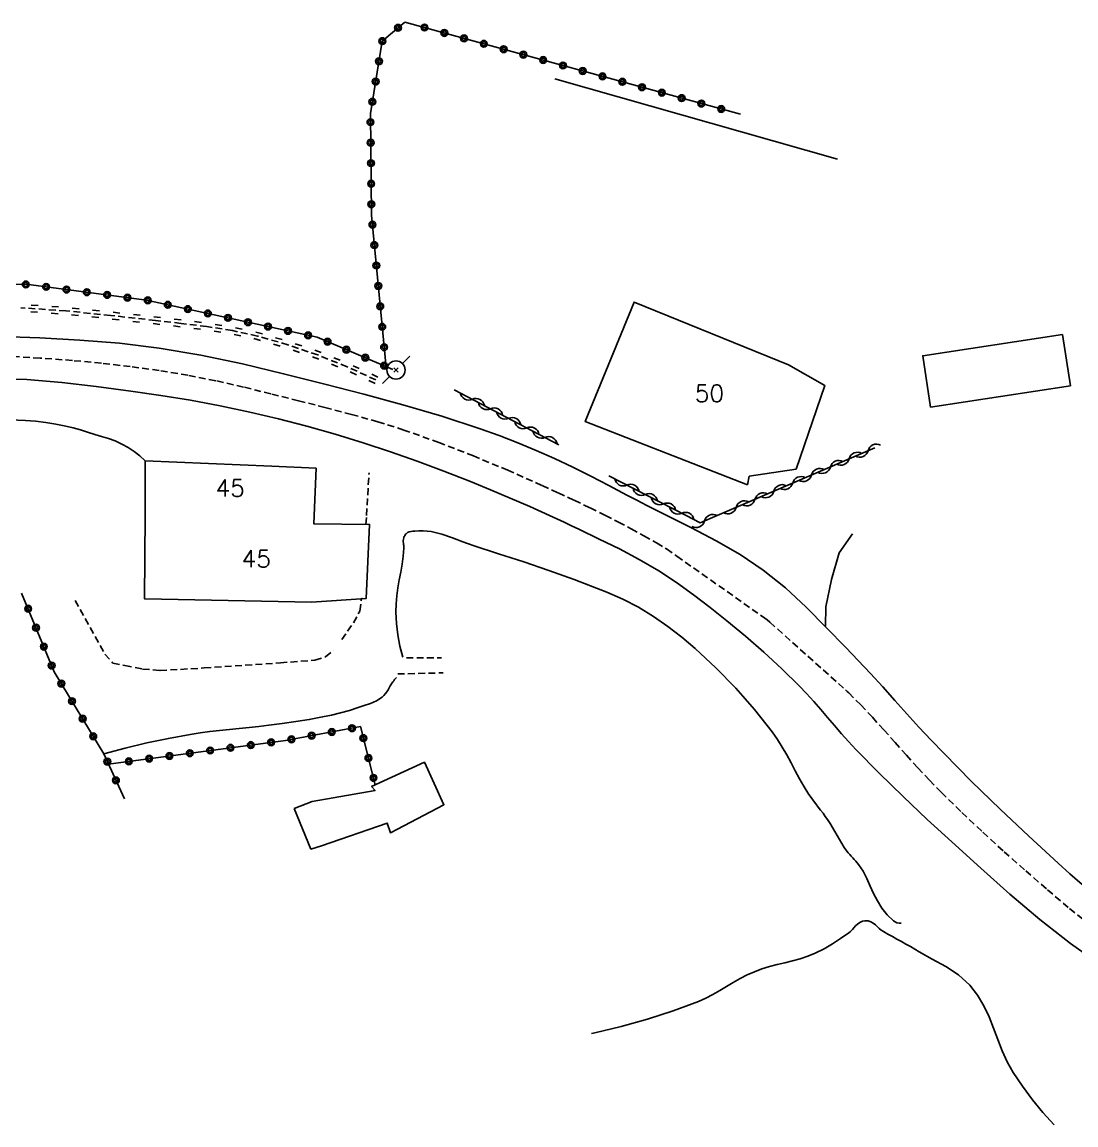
# Model space of a CAD drawing. Header units: millimetres. Extents: x 172000 to 173000, y 134000 to 135000.
# Drawn here: x 172281.9 to 172359, y 134626.4 to 134707.1 of the extents above; entities that cross this region are included whole.
import ezdxf
from ezdxf.enums import TextEntityAlignment as Align

# ---------------------------------------------------------------- set-up
doc = ezdxf.new("R2010")
doc.units = ezdxf.units.MM
doc.linetypes.add('DASHED', pattern=[0.75, 0.5, -0.25])
doc.layers.get('0').update_dxf_attribs({"linetype": 'CONTINUOUS'})
for name, color, linetype in [('W0001', 6, 'DASHED'), ('W0008', 7, 'CONTINUOUS'), ('W0017', 7, 'CONTINUOUS'), ('W0101', 7, 'CONTINUOUS'), ('W0104', 1, 'CONTINUOUS'), ('W0112', 1, 'DASHED'), ('W0211', 2, 'CONTINUOUS'), ('W0220', 5, 'DASHED'), ('W0300', 7, 'CONTINUOUS'), ('W0303', 7, 'CONTINUOUS'), ('W0310', 3, 'CONTINUOUS'), ('W0322', 7, 'CONTINUOUS'), ('W0323', 7, 'CONTINUOUS'), ('W0473', 7, 'CONTINUOUS'), ('W0991', 7, 'CONTINUOUS')]:
    doc.layers.add(name, color=color, linetype=linetype)
doc.styles.get("Standard").update_dxf_attribs({"font": 'romans.shx', "width": 0.85})

# ---------------------------------------------------------------- blocks, each defined once
blk = doc.blocks.new('T473')
for p, q in [((0.500001, 0.500001), (1.000002, 1.000002)), ((-0.166667, 0.166667), (0.166667, -0.166667)), ((-0.166667, -0.166667), (0.166667, 0.166667)), ((-1.000002, -1.000002), (-0.500001, -0.500001))]:
    blk.add_line(p, q)
blk.add_ellipse((0, 0), major_axis=(0.471405, 0.471405), ratio=1, start_param=5.497787144, end_param=11.780972451)
blk = doc.blocks.new('t323o')
at = {"color": 0, "linetype": 'Continuous'}
for radius in [0.25, 0.15]:
    blk.add_circle((0, 0), radius, dxfattribs=at)
blk = doc.blocks.new('t310o')
at = {"color": 0, "linetype": 'Continuous'}
for centre, start, end in [((-0.5, 0.375), 216.8699, 323.1304), ((0.5, -0.375), 36.8699, 143.1303)]:
    blk.add_arc(centre, 0.625, start, end, dxfattribs=at)
blk = doc.blocks.new('t322o')
at = {"color": 0, "linetype": 'Continuous'}
for radius in [0.25, 0.15]:
    blk.add_circle((0, 0), radius, dxfattribs=at)
blk = doc.blocks.new('t220o')
at = {"color": 0, "linetype": 'Continuous'}
for p, q in [((-0.25, 0.25), (0.25, 0.25)), ((-0.25, -0.25), (0.25, -0.25))]:
    blk.add_line(p, q, dxfattribs=at)

msp = doc.modelspace()

# ---------------------------------------------------------------- linework, layer by layer
at = {"layer": 'W0001'}
for points in [[(172324.549, 134671), (172323.395, 134671.57), (172322.233, 134672.125), (172321.066, 134672.668), (172319.896, 134673.204), (172317.412, 134674.304), (172314.905, 134675.353), (172312.373, 134676.339), (172309.812, 134677.249), (172307.902, 134677.853), (172305.974, 134678.393), (172304.036, 134678.895), (172302.097, 134679.387), (172300.085, 134679.897), (172298.07, 134680.395), (172296.045, 134680.857), (172294.007, 134681.258), (172291.908, 134681.604), (172289.801, 134681.895), (172287.688, 134682.136), (172285.57, 134682.333), (172283.203, 134682.512), (172280.833, 134682.647)], [(172324.549, 134671), (172325.492, 134670.519), (172326.429, 134670.026), (172327.358, 134669.518), (172328.278, 134668.993), (172329.011, 134668.559), (172329.768, 134668.026), (172336.2, 134663.492), (172336.379, 134663.361), (172336.56, 134663.199), (172342.097, 134658.254), (172342.227, 134658.138), (172342.341, 134658.026), (172343.213, 134657.143), (172344.065, 134656.24), (172344.901, 134655.322), (172345.728, 134654.398), (172346.555, 134653.473), (172347.388, 134652.554), (172348.236, 134651.647), (172349.103, 134650.759), (172350.609, 134649.282), (172352.142, 134647.833), (172353.701, 134646.411), (172355.283, 134645.016), (172356.874, 134643.633), (172358.479, 134642.259), (172360.129, 134640.936)]]:
    msp.add_lwpolyline(points, dxfattribs=at)
at = {"layer": 'W0008'}
for points in [[(172280.283, 134684.095), (172283.195, 134683.991), (172286.106, 134683.832), (172289.012, 134683.59), (172291.908, 134683.235), (172294.966, 134682.719), (172297.999, 134682.078), (172301.013, 134681.359), (172304.017, 134680.609), (172306.883, 134679.87), (172309.738, 134679.09), (172312.578, 134678.251), (172315.394, 134677.336), (172316.772, 134676.846), (172318.137, 134676.321), (172319.49, 134675.764), (172320.829, 134675.176), (172322.168, 134674.543), (172323.488, 134673.873), (172324.797, 134673.183), (172326.104, 134672.49), (172326.834, 134672.109), (172327.567, 134671.735), (172328.302, 134671.366), (172329.039, 134671)], [(172320.45, 134671), (172319.02, 134671.645), (172317.582, 134672.273), (172316.137, 134672.882), (172314.684, 134673.474), (172312.741, 134674.235), (172310.786, 134674.966), (172308.817, 134675.661), (172306.834, 134676.312), (172304.778, 134676.939), (172302.71, 134677.526), (172300.63, 134678.068), (172298.537, 134678.561), (172296.375, 134679.016), (172294.203, 134679.421), (172292.023, 134679.778), (172289.837, 134680.092), (172287.314, 134680.423), (172284.784, 134680.722), (172282.243, 134680.939), (172279.693, 134681.026)], [(172359.967, 134638.712), (172358.566, 134639.706), (172356.311, 134641.462), (172354.13, 134643.309), (172351.998, 134645.208), (172349.883, 134647.123), (172348.084, 134648.774), (172346.307, 134650.448), (172344.558, 134652.153), (172342.846, 134653.894), (172342.315, 134654.462), (172341.799, 134655.042), (172341.292, 134655.631), (172340.791, 134656.224), (172340.287, 134656.816), (172339.777, 134657.402), (172339.254, 134657.978), (172338.715, 134658.538), (172337.438, 134659.784), (172336.126, 134660.993), (172334.783, 134662.166), (172333.412, 134663.307), (172332.21, 134664.269), (172330.987, 134665.207), (172329.735, 134666.106), (172328.445, 134666.951), (172327.022, 134667.784), (172325.564, 134668.552), (172324.086, 134669.279), (172322.603, 134669.991), (172322.066, 134670.247), (172321.529, 134670.5), (172320.99, 134670.751), (172320.45, 134671)], [(172329.039, 134671), (172330.849, 134670.097), (172332.645, 134669.158), (172334.402, 134668.142), (172336.089, 134667.012), (172337.71, 134665.714), (172339.224, 134664.293), (172340.676, 134662.817), (172342.12, 134661.342), (172343.038, 134660.397), (172343.938, 134659.435), (172344.826, 134658.461), (172345.706, 134657.48), (172346.585, 134656.5), (172347.47, 134655.524), (172348.367, 134654.559), (172349.281, 134653.61), (172351.326, 134651.558), (172353.402, 134649.536), (172355.507, 134647.545), (172357.642, 134645.586), (172358.516, 134644.801), (172359.399, 134644.024)]]:
    msp.add_lwpolyline(points, dxfattribs=at)
at = {"layer": 'W0017'}
msp.add_lwpolyline([(172340.651, 134662.91), (172340.664, 134664.322), (172341.073, 134666.31), (172341.637, 134668.259), (172342.612, 134669.664)], dxfattribs=at)
at = {"layer": 'W0101'}
msp.add_lwpolyline([(172334.946, 134673.25), (172323.069, 134677.864), (172326.645, 134686.607), (172337.931, 134682.02), (172340.599, 134680.505), (172338.49, 134674.395), (172335.061, 134673.869)], close=True, dxfattribs=at)
for points in [[(172290.877, 134671), (172290.895, 134675.006)], [(172290.895, 134675.006), (172300.144, 134674.618), (172300.154, 134674.612), (172303.39, 134674.458), (172303.248, 134671)], [(172303.248, 134671), (172303.223, 134670.385), (172307.296, 134670.345), (172307.045, 134664.928), (172303.055, 134664.672), (172290.861, 134664.896), (172290.85, 134664.902), (172290.877, 134671)]]:
    msp.add_lwpolyline(points, dxfattribs=at)
at = {"layer": 'W0104'}
for points in [[(172357.977, 134684.243), (172347.753, 134682.684), (172348.326, 134678.926), (172358.55, 134680.485)], [(172301.775, 134649.576), (172303.015, 134646.604), (172303.786, 134646.847), (172308.576, 134648.503), (172308.818, 134647.795), (172312.736, 134649.846), (172311.309, 134652.954), (172307.442, 134651.177), (172307.699, 134650.883), (172303.098, 134650.073)]]:
    msp.add_lwpolyline(points, close=True, dxfattribs=at)
at = {"layer": 'W0112'}
for points in [[(172307.073, 134671), (172307.257, 134674.12)], [(172307.035, 134670.348), (172307.073, 134671)], [(172285.769, 134664.774), (172287.943, 134660.868), (172288.522, 134660.212), (172289.408, 134660.02), (172290.705, 134659.772), (172291.985, 134659.658), (172295.213, 134659.848), (172300.78, 134660.227), (172303.303, 134660.422), (172304.069, 134660.673), (172304.671, 134661.159)], [(172305.266, 134661.935), (172306.118, 134663.153), (172306.579, 134664.011), (172306.711, 134664.961), (172306.79, 134664.912)], [(172309.995, 134660.593), (172312.555, 134660.582)], [(172309.353, 134659.414), (172312.671, 134659.489)]]:
    msp.add_lwpolyline(points, dxfattribs=at)
at = {"layer": 'W0211'}
for points in [[(172281.011, 134677.99), (172282.125, 134677.951), (172282.872, 134677.896), (172283.615, 134677.803), (172284.353, 134677.681), (172285.086, 134677.536), (172285.622, 134677.409), (172286.152, 134677.261), (172286.677, 134677.1), (172287.201, 134676.933), (172287.703, 134676.778), (172288.207, 134676.624), (172288.706, 134676.447), (172289.188, 134676.227), (172289.646, 134675.967), (172290.084, 134675.676), (172290.501, 134675.355), (172290.895, 134675.006)], [(172309.739, 134660.63), (172309.522, 134661.441), (172309.362, 134662.265), (172309.261, 134663.099), (172309.218, 134663.937), (172309.232, 134664.529), (172309.286, 134665.118), (172309.37, 134665.703), (172309.472, 134666.284), (172309.578, 134666.862), (172309.677, 134667.442), (172309.757, 134668.025), (172309.806, 134668.612), (172309.806, 134668.704), (172309.799, 134668.797), (172309.787, 134668.888), (172309.775, 134668.979), (172309.766, 134669.073), (172309.764, 134669.168), (172309.772, 134669.263), (172309.793, 134669.356), (172309.813, 134669.413), (172309.837, 134669.469), (172309.866, 134669.522), (172309.898, 134669.573), (172309.936, 134669.622), (172309.977, 134669.667), (172310.023, 134669.708), (172310.072, 134669.744), (172310.199, 134669.805), (172310.337, 134669.837), (172310.474, 134669.851), (172310.608, 134669.861), (172310.907, 134669.88), (172311.206, 134669.882), (172311.506, 134669.864), (172311.803, 134669.823), (172312.592, 134669.633), (172313.36, 134669.367), (172314.116, 134669.075), (172314.872, 134668.801), (172316.72, 134668.195), (172318.572, 134667.599), (172320.419, 134666.983), (172322.248, 134666.319), (172323.448, 134665.865), (172324.647, 134665.4), (172325.83, 134664.888), (172326.975, 134664.295), (172328.068, 134663.623), (172329.118, 134662.887), (172330.127, 134662.097), (172331.1, 134661.264), (172332.619, 134659.847), (172334.072, 134658.361), (172335.449, 134656.803), (172336.738, 134655.171), (172337.119, 134654.626), (172337.472, 134654.062), (172337.802, 134653.486), (172338.119, 134652.902), (172338.43, 134652.318), (172338.747, 134651.736), (172339.079, 134651.162), (172339.432, 134650.601), (172339.593, 134650.365), (172339.761, 134650.133), (172339.934, 134649.905), (172340.109, 134649.679), (172340.284, 134649.453), (172340.457, 134649.225), (172340.626, 134648.995), (172340.789, 134648.76), (172340.973, 134648.475), (172341.148, 134648.185), (172341.318, 134647.891), (172341.485, 134647.597), (172341.654, 134647.302), (172341.828, 134647.011), (172342.012, 134646.725), (172342.207, 134646.447), (172342.306, 134646.32), (172342.411, 134646.199), (172342.521, 134646.081), (172342.632, 134645.965), (172342.743, 134645.849), (172342.852, 134645.731), (172342.958, 134645.61), (172343.057, 134645.483), (172343.386, 134644.98), (172343.665, 134644.447), (172343.915, 134643.903), (172344.16, 134643.36), (172344.435, 134642.81), (172344.755, 134642.279), (172345.139, 134641.786), (172345.6, 134641.36), (172345.728, 134641.279), (172345.868, 134641.221), (172346.016, 134641.19), (172346.167, 134641.186)], [(172287.863, 134653.57), (172289.429, 134653.988), (172291.005, 134654.364), (172292.591, 134654.698), (172294.185, 134654.991), (172294.899, 134655.102), (172295.615, 134655.196), (172296.333, 134655.277), (172297.051, 134655.349), (172297.769, 134655.418), (172298.487, 134655.49), (172299.205, 134655.568), (172299.921, 134655.658), (172300.909, 134655.79), (172301.898, 134655.926), (172302.884, 134656.079), (172303.865, 134656.265), (172304.52, 134656.409), (172305.173, 134656.568), (172305.82, 134656.747), (172306.459, 134656.954), (172306.91, 134657.103), (172307.369, 134657.257), (172307.817, 134657.453), (172308.226, 134657.723), (172308.352, 134657.84), (172308.463, 134657.972), (172308.562, 134658.112), (172308.65, 134658.257), (172308.733, 134658.402), (172308.816, 134658.548), (172308.904, 134658.691), (172309.001, 134658.828), (172309.066, 134658.912), (172309.133, 134658.995), (172309.202, 134659.077), (172309.272, 134659.157)]]:
    msp.add_lwpolyline(points, dxfattribs=at)
at = {"layer": 'W0220'}
msp.add_lwpolyline([(172307.746, 134680.918), (172305.651, 134681.881), (172303.511, 134682.736), (172301.329, 134683.482), (172299.113, 134684.116), (172297.264, 134684.525), (172295.395, 134684.819), (172293.519, 134685.049), (172291.645, 134685.261), (172288.374, 134685.63), (172285.096, 134685.962), (172281.806, 134686.193)], dxfattribs=at)
at = {"layer": 'W0300'}
msp.add_lwpolyline([(172323.519, 134633.122), (172323.773, 134633.175), (172325.699, 134633.64), (172327.611, 134634.163), (172329.501, 134634.765), (172331.357, 134635.468), (172331.886, 134635.706), (172332.4, 134635.972), (172332.903, 134636.257), (172333.4, 134636.553), (172333.897, 134636.848), (172334.4, 134637.134), (172334.914, 134637.4), (172335.443, 134637.638), (172335.989, 134637.842), (172336.546, 134638.012), (172337.108, 134638.159), (172337.672, 134638.296), (172338.237, 134638.435), (172338.799, 134638.589), (172339.353, 134638.77), (172339.895, 134638.988), (172340.535, 134639.31), (172341.149, 134639.679), (172341.745, 134640.074), (172342.335, 134640.473), (172342.478, 134640.587), (172342.604, 134640.719), (172342.723, 134640.856), (172342.844, 134640.989), (172342.987, 134641.123), (172343.15, 134641.24), (172343.334, 134641.325), (172343.536, 134641.363), (172343.749, 134641.346), (172343.951, 134641.28), (172344.133, 134641.179), (172344.298, 134641.055), (172344.437, 134640.931), (172344.575, 134640.801), (172344.72, 134640.677), (172344.877, 134640.57), (172345.203, 134640.384), (172345.532, 134640.202), (172345.861, 134640.022), (172346.19, 134639.842), (172346.519, 134639.661), (172346.847, 134639.478), (172347.173, 134639.291), (172347.495, 134639.098), (172348.447, 134638.557), (172349.428, 134638.025), (172350.376, 134637.412), (172351.206, 134636.649), (172351.757, 134635.93), (172352.214, 134635.15), (172352.596, 134634.336), (172352.928, 134633.505), (172353.237, 134632.68), (172353.56, 134631.858), (172353.926, 134631.05), (172354.36, 134630.276), (172355.037, 134629.259), (172355.766, 134628.277), (172356.543, 134627.334), (172357.368, 134626.432)], dxfattribs=at)
at = {"layer": 'W0303'}
msp.add_lwpolyline([(172341.513, 134697.061), (172320.843, 134702.94)], dxfattribs=at)
at = {"layer": 'W0310'}
for points in [[(172321.147, 134676.174), (172313.486, 134680.197)], [(172344.239, 134675.948), (172332.726, 134671)], [(172330.444, 134671), (172324.787, 134673.906)], [(172332.726, 134671), (172331.484, 134670.466), (172330.444, 134671)]]:
    msp.add_lwpolyline(points, dxfattribs=at)
at = {"layer": 'W0322'}
msp.add_lwpolyline([(172281.856, 134665.329), (172284.241, 134659.567), (172287.863, 134653.57)], dxfattribs=at)
at = {"layer": 'W0323'}
for points in [[(172308.507, 134681.814), (172307.44, 134692.964), (172307.357, 134700.387), (172308.229, 134705.684), (172309.868, 134707.083)], [(172309.868, 134707.083), (172334.414, 134700.344)], [(172223.699, 134671), (172230.813, 134674.294), (172243.17, 134679.412), (172247.331, 134680.975), (172255.658, 134684.014), (172263.728, 134686.431), (172273.555, 134687.996), (172282.347, 134687.891), (172290.983, 134686.75), (172303.461, 134684.036), (172308.993, 134681.682)], [(172307.715, 134651.302), (172306.633, 134655.558), (172301.139, 134654.547), (172288.206, 134652.82)], [(172287.863, 134653.57), (172289.371, 134650.274)]]:
    msp.add_lwpolyline(points, dxfattribs=at)

# ---------------------------------------------------------------- block references
at = {"layer": 'W0220'}
for p, rotation in [((172282.787, 134686.124), 175.9783912113652), ((172284.283, 134686.019), 175.9783912113652), ((172285.778, 134685.893), 174.2194284881384), ((172287.27, 134685.742), 174.2194284881384), ((172288.762, 134685.586), 173.5649675312293), ((172290.252, 134685.418), 173.5649675312293), ((172291.743, 134685.25), 173.5331354520817), ((172293.233, 134685.081), 173.5331354520817), ((172294.723, 134684.902), 173.0367923562558), ((172296.208, 134684.691), 171.0355201014252), ((172297.684, 134684.432), 167.5373023801479), ((172299.149, 134684.106), 164.0270996601301), ((172300.591, 134683.693), 164.0270996601301), ((172302.022, 134683.245), 161.1246328921777), ((172303.441, 134682.76), 161.1246328921777), ((172304.835, 134682.207), 158.2221713242447), ((172306.216, 134681.621), 155.3197149591989), ((172307.579, 134680.995), 155.3197149591989)]:
    msp.add_blockref('t220o', p, dxfattribs=dict(at, rotation=rotation))
at = {"layer": 'W0310'}
for p, rotation in [((172314.814, 134679.5), 152.2948111420545), ((172316.142, 134678.802), 152.2948111420545), ((172317.47, 134678.105), 152.2948111420545), ((172318.798, 134677.407), 152.2948111420545), ((172320.126, 134676.71), 152.2948111420545), ((172343.751, 134675.738), 203.2576577480731), ((172340.995, 134674.554), 203.2576577480731), ((172342.373, 134675.146), 203.2576577480731), ((172339.617, 134673.961), 203.2576577480731), ((172326.121, 134673.221), 152.8121191535764), ((172338.239, 134673.369), 203.2576577480731), ((172327.456, 134672.535), 152.8121191535764), ((172335.483, 134672.185), 203.2576577480731), ((172336.861, 134672.777), 203.2576577480731), ((172328.79, 134671.85), 152.8121191535764), ((172334.105, 134671.592), 203.2576577480731), ((172330.124, 134671.165), 152.8121191535764), ((172331.788, 134670.597), 203.2576577478748)]:
    msp.add_blockref('t310o', p, dxfattribs=dict(at, rotation=rotation))
at = {"layer": 'W0322'}
for p, rotation in [((172282.331, 134664.181), 292.4855820758499), ((172282.905, 134662.795), 292.4855820758499), ((172283.478, 134661.409), 292.4855820758499), ((172284.052, 134660.024), 292.4855820758499), ((172284.761, 134658.706), 301.1306601201554), ((172285.537, 134657.422), 301.1306601201554), ((172286.312, 134656.138), 301.1306601201554), ((172287.088, 134654.854), 301.1306601201554)]:
    msp.add_blockref('t322o', p, dxfattribs=dict(at, rotation=rotation))
at = {"layer": 'W0323'}
for p, rotation in [((172309.375, 134706.663), 40.48305215134057), ((172311.314, 134706.686), 344.6471372356642), ((172312.761, 134706.289), 344.6471372356642), ((172308.235, 134705.689), 40.48305215134057), ((172314.207, 134705.892), 344.6471372356642), ((172315.654, 134705.494), 344.6471372356642), ((172317.1, 134705.097), 344.6471372356642), ((172318.547, 134704.7), 344.6471372356642), ((172307.987, 134704.211), 80.65172877346436), ((172319.993, 134704.303), 344.6471372356642), ((172321.44, 134703.906), 344.6471372356642), ((172322.886, 134703.509), 344.6471372356642), ((172324.333, 134703.112), 344.6471372356642), ((172307.743, 134702.731), 80.65172877346436), ((172325.779, 134702.714), 344.6471372356642), ((172327.226, 134702.317), 344.6471372356642), ((172328.672, 134701.92), 344.6471372356642), ((172330.119, 134701.523), 344.6471372356642), ((172307.499, 134701.251), 80.65172877346436), ((172331.565, 134701.126), 344.6471372356642), ((172333.012, 134700.729), 344.6471372356642), ((172307.364, 134699.763), 90.64062394281393), ((172307.381, 134698.263), 90.64062394281393), ((172307.398, 134696.763), 90.64062394281393), ((172307.414, 134695.263), 90.64062394281393), ((172307.431, 134693.763), 90.64062394281393), ((172307.507, 134692.266), 95.46627812977455), ((172307.65, 134690.773), 95.46627812977455), ((172307.793, 134689.28), 95.46627812977455), ((172282.156, 134687.893), 359.3157676460903), ((172283.645, 134687.72), 352.4735958716515), ((172307.935, 134687.787), 95.46627812977455), ((172285.132, 134687.523), 352.4735958716515), ((172286.619, 134687.327), 352.4735958716515), ((172288.106, 134687.13), 352.4735958716515), ((172289.593, 134686.934), 352.4735958716515), ((172291.078, 134686.729), 347.7291261904405), ((172292.544, 134686.41), 347.7291261904405), ((172294.01, 134686.092), 347.7291261904405), ((172308.078, 134686.294), 95.46627812977455), ((172295.476, 134685.773), 347.7291261904405), ((172296.941, 134685.454), 347.7291261904405), ((172298.407, 134685.135), 347.7291261904405), ((172299.873, 134684.816), 347.7291261904405), ((172301.339, 134684.498), 347.7291261904405), ((172308.221, 134684.8), 95.46627812977455), ((172302.804, 134684.179), 347.7291261904405), ((172304.223, 134683.712), 336.9490722438168), ((172305.603, 134683.124), 336.9490722438168), ((172308.364, 134683.307), 95.46627812977455), ((172306.983, 134682.537), 336.9490722438168), ((172308.364, 134681.95), 336.9490722438168), ((172306.009, 134655.443), 190.4268575990797), ((172301.584, 134654.629), 190.4268575990797), ((172303.059, 134654.9), 190.4268575990797), ((172304.534, 134655.172), 190.4268575990797), ((172306.846, 134654.719), 104.264083652374), ((172297.127, 134654.011), 187.6059603940496), ((172298.614, 134654.21), 187.6059603940496), ((172300.1, 134654.408), 187.6059603940496), ((172288.123, 134653.002), 294.5828078381081), ((172289.693, 134653.019), 187.6059603940496), ((172291.18, 134653.217), 187.6059603940496), ((172292.666, 134653.416), 187.6059603940496), ((172294.153, 134653.614), 187.6059603940496), ((172295.64, 134653.813), 187.6059603940496), ((172307.216, 134653.265), 104.264083652374), ((172288.747, 134651.638), 294.5828078381081), ((172307.586, 134651.811), 104.264083652374)]:
    msp.add_blockref('t323o', p, dxfattribs=dict(at, rotation=rotation))
at = {"layer": 'W0473'}
msp.add_blockref('T473', (172309.232, 134681.64), dxfattribs=at)

# ---------------------------------------------------------------- texts
at = {"layer": 'W0991'}
for s, p in [('50', (172332.15, 134679.929)), ('45', (172297.107, 134673.003)), ('45', (172299.021, 134667.836))]:
    msp.add_text(s, height=1.25, dxfattribs=at).set_placement(p, align=Align.MIDDLE_CENTER)

doc.saveas('drawing.dxf')
